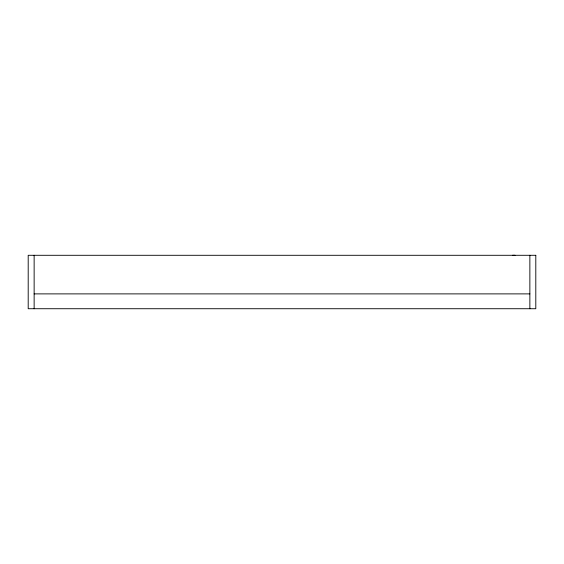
<?xml version="1.0" encoding="UTF-8"?>
<svg xmlns="http://www.w3.org/2000/svg" width="564" height="564" viewBox="0 0 564 564"><rect width="100%" height="100%" fill="white"/><g stroke="black" fill="none" stroke-linecap="round" stroke-linejoin="round"><path stroke-width="0.85" d="M34.136 293.886L529.864 293.886M512.57 255.273L515.024 255.288M529.864 255.295L529.864 308.727M34.136 255.295L34.136 308.727M535.8 255.295L28.2 255.295L28.2 308.727L535.8 308.727L535.8 255.295"/></g></svg>
